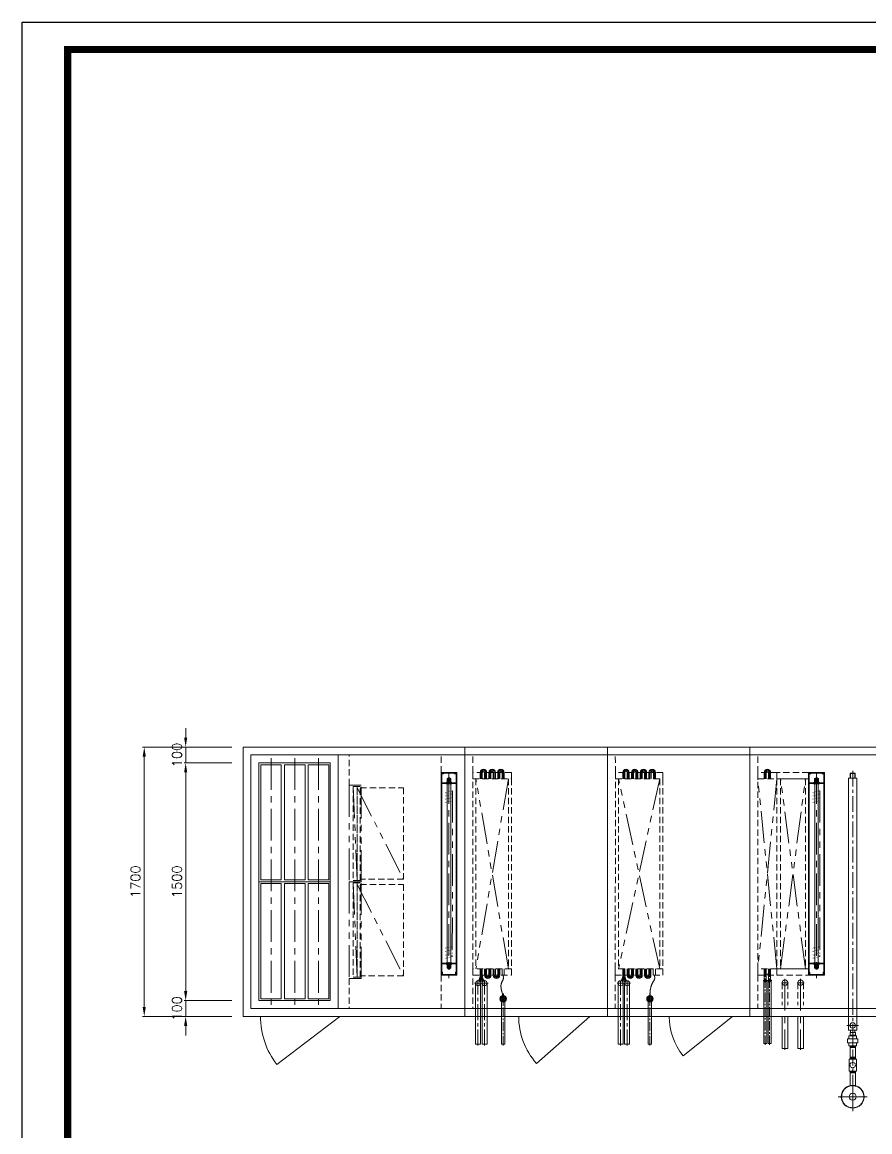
# Model space of a CAD drawing. Extents: x 14 to 18249, y -500 to 12444.
# Drawn here: x 14 to 5365, y 5439 to 12444 of the extents above; entities that cross this region are included whole.
import ezdxf

# ---------------------------------------------------------------- set-up
doc = ezdxf.new("R2010")
doc.units = 0
doc.header["$LTSCALE"] = 80
doc.header["$MEASUREMENT"] = 0
for name, pattern in [('CEN', [26, 20, -2, 2, -2]), ('CENTER', [2, 1.25, -0.25, 0.25, -0.25]), ('CENTER2', [1.125, 0.75, -0.125, 0.125, -0.125]), ('CENTERX2', [4, 2.5, -0.5, 0.5, -0.5]), ('H2', [4, 3, -1]), ('HIDDEN2', [0.1875, 0.125, -0.0625]), ('HIDDENX2', [0.75, 0.5, -0.25]), ('PHANTOM', [5, 2.5, -0.5, 0.5, -0.5, 0.5, -0.5]), ('PHANTOMX2', [5, 2.5, -0.5, 0.5, -0.5, 0.5, -0.5])]:
    doc.linetypes.add(name, pattern=pattern)
doc.layers.get('0').update_dxf_attribs({"linetype": 'CONTINUOUS', "lineweight": 18})
doc.layers.get('DEFPOINTS').update_dxf_attribs({"linetype": 'CONTINUOUS', "lineweight": 18})
for name, color, linetype, lineweight in [('1', 1, 'CONTINUOUS', 18), ('2', 2, 'HIDDENX2', 18), ('4', 4, 'PHANTOM', 18), ('9', 2, 'H2', 18), ('ACT', 7, 'CONTINUOUS', 18), ('C', 1, 'CENTER', 18), ('CEN', 1, 'CEN', 18), ('LIN', 2, 'CONTINUOUS', 18), ('P', 1, 'PHANTOM', 18), ('SMS', 220, 'CONTINUOUS', 18), ('SOL-M-1', 4, 'CONTINUOUS', 18)]:
    doc.layers.add(name, color=color, linetype=linetype, lineweight=lineweight)
doc.layers.add('FORM', color=7, linetype='CONTINUOUS')
doc.styles.get("Standard").update_dxf_attribs({"font": 'txt.shx', "bigfont": '2hs.shx'})
doc.dimstyles.get("Standard").update_dxf_attribs({"dimscale": 0, "dimtxt": 60, "dimasz": 60, "dimexe": 10, "dimexo": 70, "dimgap": 25, "dimtad": 1, "dimdec": 0, "dimlfac": -1, "dimzin": 0, "dimdsep": 46, "dimtxsty": 'Standard', "dimcen": 0, "dimclrd": 1, "dimclre": 1, "dimadec": 0, "dimazin": 0, "dimtfac": 1, "dimtdec": 0, "dimtix": 1, "dimtmove": 1, "dimatfit": 2, "dimfxl": 0, "dimtolj": 1, "dimtzin": 0, "dimlwd": 5, "dimlwe": 5, "dimarcsym": 0})

# ---------------------------------------------------------------- blocks, each defined once
blk = doc.blocks.new('COIL-UP')
at = {"color": 2, "ltscale": 30}
for p, q in [((47.5, 1280), (47.5, 1240)), ((60.2, 1280), (60.2, 1240)), ((75, 1280), (75, 1240)), ((87.7, 1280), (87.7, 1240)), ((102.5, 1280), (102.5, 1240)), ((115.2, 1280), (115.2, 1240)), ((130, 1280), (130, 1240)), ((142.7, 1280), (142.7, 1240)), ((157.5, 1280), (157.5, 1240)), ((170.2, 1280), (170.2, 1240)), ((185, 1280), (185, 1240)), ((197.7, 1280), (197.7, 1240)), ((212.5, 1280), (212.5, 1240)), ((225.2, 1280), (225.2, 1240)), ((240, 1280), (240, 1240)), ((252.7, 1280), (252.7, 1240)), ((47.4, 0), (47.4, 40)), ((60.1, 0), (60.1, 40)), ((74.9, 0), (74.9, 40)), ((87.6, 0), (87.6, 40)), ((102.4, 0), (102.4, 40)), ((115.1, 0), (115.1, 40)), ((129.9, 0), (129.9, 40)), ((142.6, 0), (142.6, 40)), ((157.4, 0), (157.4, 40)), ((170.1, 0), (170.1, 40)), ((184.9, 0), (184.9, 40)), ((197.6, 0), (197.6, 40)), ((212.4, 0), (212.4, 40)), ((225.1, 0), (225.1, 40)), ((239.9, 0), (239.9, 40)), ((241.5, 0), (251.1, 0)), ((252.6, 0), (252.6, 40)), ((17.3, -50.8), (17.3, -435.7)), ((49, -50.8), (49, -435.7)), ((49, -50.8), (49, -435.7)), ((58.8, -50.8), (58.8, -435.7)), ((90.5, -50.8), (90.5, -435.7)), ((90.5, -50.8), (90.5, -435.7)), ((208.1, -166.3), (208.1, -435)), ((228.1, -435), (228.1, -166.6)), ((17.3, -435.7), (49, -435.7)), ((58.8, -435.7), (90.5, -435.7)), ((208.1, -435), (228.1, -435))]:
    blk.add_line(p, q, dxfattribs=at)
for centre, radius in [((33.2, -50.8), 15.9), ((74.7, -50.8), 15.9), ((218.3, -149.1), 20)]:
    blk.add_circle(centre, radius, dxfattribs=at)
at = {"color": 4, "linetype": 'CENTER', "ltscale": 30}
for radius in [15, 7.94]:
    blk.add_circle((218.3, -149.1), radius, dxfattribs=at)
at = {"color": 2, "ltscale": 30}
for centre, radius, start, end in [((67.6, 1280), 20.1, 0, 180), ((67.6, 1280), 7.4, 0, 180), ((122.6, 1280), 20.1, 0, 180), ((122.6, 1280), 7.4, 0, 180), ((177.6, 1280), 20.1, 0, 180), ((177.6, 1280), 7.4, 0, 180), ((232.6, 1280), 20.1, 0, 180), ((232.6, 1280), 7.4, 0, 180), ((95, 0), 20.1, 180, 0), ((95, 0), 7.4, 180, 0), ((150, 0), 20.1, 180, 0), ((150, 0), 7.4, 180, 0), ((205, 0), 20.1, 180, 0), ((205, 0), 7.4, 180, 0)]:
    blk.add_arc(centre, radius, start, end, dxfattribs=at)
for points, knots in [([(47.5, 0), (47.2, -2.8), (46.9, -5.5), (46, -11.5), (45.5, -14.8), (44.4, -19.3), (44, -20.6), (43.3, -22.9), (42.9, -23.9), (42.3, -25.5), (42, -26.2), (41.3, -27.6), (41, -28.2), (40, -30.3), (39.2, -31.6), (37.8, -33.8), (37.3, -34.6), (36.7, -35.4)], [0, 0, 0, 0, 8.122778, 8.122778, 18.692797, 18.692797, 23.371493, 23.371493, 26.97768, 26.97768, 29.595751, 29.595751, 32.213823, 32.213823, 37.449966, 37.449966, 40.578291, 40.578291, 40.578291, 40.578291]), ([(60.1, 0), (60.4, -2.8), (60.7, -5.5), (61.6, -11.5), (62.1, -14.8), (63.2, -19.3), (63.6, -20.6), (64.3, -22.9), (64.7, -23.9), (65.3, -25.5), (65.6, -26.2), (66.2, -27.6), (66.6, -28.2), (67.6, -30.3), (68.4, -31.6), (69.8, -33.8), (70.3, -34.6), (70.8, -35.4)], [0, 0, 0, 0, 8.122778, 8.122778, 18.692797, 18.692797, 23.371493, 23.371493, 26.97768, 26.97768, 29.595751, 29.595751, 32.213823, 32.213823, 37.449966, 37.449966, 40.578291, 40.578291, 40.578291, 40.578291]), ([(53.8, -30.9), (52.4, -34.2), (50.7, -37.3), (48.1, -41.2), (47.5, -42.2), (46.8, -43.1)], [28.271735, 28.271735, 28.271735, 28.271735, 37.937343, 37.937343, 41.217073, 41.217073, 41.217073, 41.217073]), ([(47.5, -0.7), (47.8, -3.9), (48.1, -6.5), (48.9, -12.7), (49.5, -16.5), (50.8, -22.1), (51.3, -23.9), (52.4, -27.3), (53, -29), (55.1, -34), (56.9, -37.2), (59.4, -41.2), (60.1, -42.2), (60.8, -43.1)], [0, 0, 0, 0, 7.361999, 7.361999, 18.066817, 18.066817, 23.235675, 23.235675, 28.03421, 28.03421, 37.937343, 37.937343, 41.217073, 41.217073, 41.217073, 41.217073])]:
    blk.add_open_spline(points, degree=3, knots=knots, dxfattribs=at)
at = {"color": 4, "linetype": 'CENTER', "ltscale": 30}
blk.add_spline([(218.3, -149.1), (233.9, -51), (248.6, -17.8), (246.3, 0)], degree=3, dxfattribs=at)
at = {"layer": '2', "color": 1, "linetype": 'PHANTOMX2', "lineweight": 5}
for p, q in [((280, 1240), (20, 40)), ((280, 40), (20.1, 1240))]:
    blk.add_line(p, q, dxfattribs=at)
at = {"layer": '9', "linetype": 'HIDDENX2'}
for p, q in [((20.1, 1240), (20, 40)), ((280, 1240), (280, 40))]:
    blk.add_line(p, q, dxfattribs=at)
for points in [[(0.1, 1240), (300.1, 1240), (300.1, 1280), (0.1, 1280)], [(0.1, 1240), (300, 1240), (300, 40), (0, 40)], [(0, 0), (300, 0), (300, 40), (0, 40)]]:
    blk.add_lwpolyline(points, close=True, dxfattribs=at)
at = {"layer": 'CEN', "linetype": 'CENTER', "ltscale": 30}
for p, q in [((53.8, 1280), (53.8, 1240)), ((81.3, 1280), (81.3, 1240)), ((108.8, 1280), (108.8, 1240)), ((136.3, 1280), (136.3, 1240)), ((163.8, 1280), (163.8, 1240)), ((191.3, 1280), (191.3, 1240)), ((218.8, 1280), (218.8, 1240)), ((246.3, 1280), (246.3, 1240)), ((53.8, 40), (53.8, 0)), ((81.3, 0), (81.3, 40)), ((108.8, 0), (108.8, 40)), ((136.3, 0), (136.3, 40)), ((163.8, 0), (163.8, 40)), ((191.3, 0), (191.3, 40)), ((218.8, 0), (218.8, 40)), ((55.3, -50.8), (11, -50.8)), ((96.8, -50.8), (52.5, -50.8)), ((219.3, -118.1), (218.3, -180.2))]:
    blk.add_line(p, q, dxfattribs=at)
at = {"layer": 'CEN', "linetype": 'CENTER'}
for p, q in [((33.2, -443.7), (33.2, -34.3)), ((74.7, -443.7), (74.7, -34.3))]:
    blk.add_line(p, q, dxfattribs=at)
at = {"layer": 'CEN', "linetype": 'CENTER2'}
blk.add_line((218.3, -443.6), (218.3, -115.9), dxfattribs=at)
at = {"layer": 'CEN', "linetype": 'CENTER', "ltscale": 30}
for centre, start, end in [((67.6, 1280), 0, 180), ((122.6, 1280), 0, 180), ((177.6, 1280), 0, 180), ((232.6, 1280), 0, 180), ((95, 0), 180, 0), ((150, 0), 180, 0), ((205, 0), 180, 0)]:
    blk.add_arc(centre, 13.8, start, end, dxfattribs=at)
for points, knots in [([(50.5, -20.9), (49.9, -23.4), (47.9, -29.4), (44.7, -34.9), (42.5, -38.1)], [20.215547, 20.215547, 20.215547, 20.215547, 28.022794, 39.590551, 39.590551, 39.590551, 39.590551]), ([(53.8, -0.7), (54.9, -10.2), (56.4, -23.6), (62.9, -34.9), (65.1, -38.1)], [0, 0, 0, 0, 28.022794, 39.590551, 39.590551, 39.590551, 39.590551])]:
    blk.add_open_spline(points, degree=3, knots=knots, dxfattribs=at)
blk = doc.blocks.new('*D26')
at = {"color": 1, "linetype": 'Continuous', "lineweight": 5}
for p, q in [((1046.2, 7927.7), (1046.2, 7987.7)), ((1338.4, 7867.7), (1036.2, 7867.7)), ((1046.2, 7867.7), (1046.2, 7767.7)), ((1338.4, 7767.7), (1036.2, 7767.7)), ((1046.2, 7707.7), (1046.2, 7647.7))]:
    blk.add_line(p, q, dxfattribs=at)
at = {"color": 1, "linetype": 'Continuous'}
for points in [[(1036.2, 7927.7), (1056.2, 7927.7), (1046.2, 7867.7)], [(1036.2, 7707.7), (1056.2, 7707.7), (1046.2, 7767.7)]]:
    blk.add_solid(points, dxfattribs=at)
at = {"layer": 'DEFPOINTS', "color": 0, "linetype": 'Continuous'}
for p in [(1408.4, 7867.7), (1046.2, 7767.7), (1408.4, 7767.7)]:
    blk.add_point(p, dxfattribs=at)
at = {"color": 0, "linetype": 'Continuous', "insert": (991.2, 7817.7), "char_height": 60, "attachment_point": 5, "rotation": 90}
blk.add_mtext('\\A1;100', dxfattribs=at)
blk = doc.blocks.new('*D27')
at = {"color": 1, "linetype": 'Continuous', "lineweight": 5}
for p, q in [((1338.4, 7767.7), (1036.2, 7767.7)), ((1046.2, 7707.7), (1046.2, 6327.7)), ((1338.4, 6267.7), (1036.2, 6267.7))]:
    blk.add_line(p, q, dxfattribs=at)
at = {"color": 1, "linetype": 'Continuous'}
for points in [[(1036.2, 7707.7), (1056.2, 7707.7), (1046.2, 7767.7)], [(1036.2, 6327.7), (1056.2, 6327.7), (1046.2, 6267.7)]]:
    blk.add_solid(points, dxfattribs=at)
at = {"layer": 'DEFPOINTS', "color": 0, "linetype": 'Continuous'}
for p in [(1408.4, 7767.7), (1046.2, 6267.7), (1408.4, 6267.7)]:
    blk.add_point(p, dxfattribs=at)
at = {"color": 0, "linetype": 'Continuous', "insert": (991.2, 7017.7), "char_height": 60, "attachment_point": 5, "rotation": 90}
blk.add_mtext('\\A1;1500', dxfattribs=at)
blk = doc.blocks.new('*D28')
at = {"color": 1, "linetype": 'Continuous', "lineweight": 5}
for p, q in [((1046.2, 6327.7), (1046.2, 6387.7)), ((1338.4, 6267.7), (1036.2, 6267.7)), ((1046.2, 6267.7), (1046.2, 6167.7)), ((1338.4, 6167.7), (1036.2, 6167.7)), ((1046.2, 6107.7), (1046.2, 6047.7))]:
    blk.add_line(p, q, dxfattribs=at)
at = {"color": 1, "linetype": 'Continuous'}
for points in [[(1036.2, 6327.7), (1056.2, 6327.7), (1046.2, 6267.7)], [(1036.2, 6107.7), (1056.2, 6107.7), (1046.2, 6167.7)]]:
    blk.add_solid(points, dxfattribs=at)
at = {"layer": 'DEFPOINTS', "color": 0, "linetype": 'Continuous'}
for p in [(1408.4, 6267.7), (1046.2, 6167.7), (1408.4, 6167.7)]:
    blk.add_point(p, dxfattribs=at)
at = {"color": 0, "linetype": 'Continuous', "insert": (991.2, 6217.7), "char_height": 60, "attachment_point": 5, "rotation": 90}
blk.add_mtext('\\A1;100', dxfattribs=at)
blk = doc.blocks.new('*D29')
at = {"color": 1, "linetype": 'Continuous', "lineweight": 5}
for p, q in [((1338.4, 7867.7), (774.7, 7867.7)), ((784.7, 7807.7), (784.7, 6227.7)), ((1338.4, 6167.7), (774.7, 6167.7))]:
    blk.add_line(p, q, dxfattribs=at)
at = {"color": 1, "linetype": 'Continuous'}
for points in [[(774.7, 7807.7), (794.7, 7807.7), (784.7, 7867.7)], [(774.7, 6227.7), (794.7, 6227.7), (784.7, 6167.7)]]:
    blk.add_solid(points, dxfattribs=at)
at = {"layer": 'DEFPOINTS', "color": 0, "linetype": 'Continuous'}
for p in [(1408.4, 7867.7), (784.7, 6167.7), (1408.4, 6167.7)]:
    blk.add_point(p, dxfattribs=at)
at = {"color": 0, "linetype": 'Continuous', "insert": (729.7, 7017.7), "char_height": 60, "attachment_point": 5, "rotation": 90}
blk.add_mtext('\\A1;1700', dxfattribs=at)
blk = doc.blocks.new('DXC-UP')
at = {"color": 2, "ltscale": 30}
for p, q in [((17.2, 50.1), (17.2, 435)), ((17.2, 435), (49, 435)), ((49, 50.1), (49, 435)), ((49, 50.1), (49, 435)), ((58.8, 50.1), (58.8, 435)), ((58.8, 435), (90.5, 435)), ((90.5, 50.1), (90.5, 435)), ((90.5, 50.1), (90.5, 435)), ((181.8, 166.3), (181.8, 435)), ((181.8, 435), (201.8, 435)), ((201.8, 435), (201.8, 166.6)), ((47.4, 0), (47.4, -40)), ((60.1, 0), (60.1, -40)), ((74.9, 0), (74.9, -40)), ((87.6, 0), (87.6, -40)), ((102.4, 0), (102.4, -40)), ((115.1, 0), (115.1, -40)), ((129.9, 0), (129.9, -40)), ((142.6, 0), (142.6, -40)), ((157.4, 0), (157.4, -40)), ((170.1, 0), (170.1, -40)), ((184.9, 0), (197.6, 0)), ((184.9, 0), (184.9, -40)), ((197.6, 0), (197.6, -40)), ((47.4, -1280), (47.4, -1240)), ((60.1, -1280), (60.1, -1240)), ((74.9, -1280), (74.9, -1240)), ((87.6, -1280), (87.6, -1240)), ((102.4, -1280), (102.4, -1240)), ((115.1, -1280), (115.1, -1240)), ((129.9, -1280), (129.9, -1240)), ((142.6, -1280), (142.6, -1240)), ((157.4, -1280), (157.4, -1240)), ((170.1, -1280), (170.1, -1240)), ((184.9, -1280), (184.9, -1240)), ((197.6, -1280), (197.6, -1240))]:
    blk.add_line(p, q, dxfattribs=at)
for centre, radius in [((192, 149.1), 20), ((33.1, 50.1), 15.9), ((74.6, 50.1), 15.9)]:
    blk.add_circle(centre, radius, dxfattribs=at)
at = {"color": 4, "linetype": 'CENTER', "ltscale": 30}
for radius in [15, 7.94]:
    blk.add_circle((192, 149.1), radius, dxfattribs=at)
at = {"color": 2, "ltscale": 30}
for centre, radius, start, end in [((95, 0), 20.1, 0, 180), ((95, 0), 7.4, 0, 180), ((150, 0), 20.1, 0, 180), ((150, 0), 7.4, 0, 180), ((67.5, -1280), 20.1, 180, 0), ((67.5, -1280), 7.4, 180, 0), ((122.5, -1280), 20.1, 180, 0), ((122.5, -1280), 7.4, 180, 0), ((177.5, -1280), 20.1, 180, 0), ((177.5, -1280), 7.4, 180, 0)]:
    blk.add_arc(centre, radius, start, end, dxfattribs=at)
at = {"color": 4, "linetype": 'CENTER', "ltscale": 30}
blk.add_open_spline([(192, 149.1), (191.8, 115.2), (162.7, 68.8), (196.8, 24.2), (192.6, 6), (191.2, 0)], degree=3, knots=[0, 0, 0, 0, 99.366065, 135.649551, 153.655823, 153.655823, 153.655823, 153.655823], dxfattribs=at)
at = {"color": 2, "ltscale": 30}
for points, knots in [([(47.4, -0.7), (47.1, 2), (46.8, 4.7), (46, 10.8), (45.4, 14.1), (44.3, 18.6), (44, 19.9), (43.2, 22.2), (42.9, 23.2), (42.2, 24.8), (41.9, 25.5), (41.3, 26.9), (41, 27.5), (39.9, 29.6), (39.1, 30.9), (37.8, 33), (37.2, 33.8), (36.7, 34.6)], [0, 0, 0, 0, 8.122778, 8.122778, 18.692797, 18.692797, 23.371493, 23.371493, 26.97768, 26.97768, 29.595751, 29.595751, 32.213823, 32.213823, 37.449966, 37.449966, 40.578291, 40.578291, 40.578291, 40.578291]), ([(53.7, 30.2), (52.3, 33.5), (50.6, 36.5), (48.1, 40.5), (47.4, 41.4), (46.8, 42.4)], [28.271735, 28.271735, 28.271735, 28.271735, 37.937343, 37.937343, 41.217073, 41.217073, 41.217073, 41.217073]), ([(47.4, 0), (47.7, 3.2), (48, 5.7), (48.8, 12), (49.4, 15.8), (50.7, 21.3), (51.2, 23.1), (52.3, 26.6), (52.9, 28.3), (55.1, 33.3), (56.8, 36.5), (59.4, 40.5), (60.1, 41.4), (60.7, 42.4)], [0, 0, 0, 0, 7.361999, 7.361999, 18.066817, 18.066817, 23.235675, 23.235675, 28.03421, 28.03421, 37.937343, 37.937343, 41.217073, 41.217073, 41.217073, 41.217073]), ([(60.1, -0.7), (60.4, 2), (60.7, 4.7), (61.5, 10.8), (62.1, 14.1), (63.2, 18.6), (63.5, 19.9), (64.3, 22.2), (64.6, 23.2), (65.3, 24.8), (65.6, 25.5), (66.2, 26.9), (66.5, 27.5), (67.6, 29.6), (68.4, 30.9), (69.7, 33), (70.3, 33.8), (70.8, 34.6)], [0, 0, 0, 0, 8.122778, 8.122778, 18.692797, 18.692797, 23.371493, 23.371493, 26.97768, 26.97768, 29.595751, 29.595751, 32.213823, 32.213823, 37.449966, 37.449966, 40.578291, 40.578291, 40.578291, 40.578291])]:
    blk.add_open_spline(points, degree=3, knots=knots, dxfattribs=at)
at = {"layer": '2', "color": 1, "linetype": 'PHANTOMX2', "lineweight": 5}
for p, q in [((224.9, -1240), (20, -40)), ((225, -40), (20, -1240))]:
    blk.add_line(p, q, dxfattribs=at)
at = {"layer": '9', "linetype": 'HIDDENX2'}
for p, q in [((20, -1240), (20, -40)), ((224.9, -1240), (225, -40))]:
    blk.add_line(p, q, dxfattribs=at)
for points in [[(0, 0), (245, 0), (245, -40), (0, -40)], [(0, -1240), (244.9, -1240), (245, -40), (0, -40)], [(0, -1240), (245, -1240), (245, -1280), (0, -1280)]]:
    blk.add_lwpolyline(points, close=True, dxfattribs=at)
at = {"layer": 'CEN', "linetype": 'CENTER'}
for p, q in [((33.1, 443), (33.1, 33.6)), ((74.6, 443), (74.6, 33.6))]:
    blk.add_line(p, q, dxfattribs=at)
at = {"layer": 'CEN', "linetype": 'CENTER2'}
blk.add_line((192, 443.6), (192, 115.9), dxfattribs=at)
at = {"layer": 'CEN', "linetype": 'CENTER', "ltscale": 30}
for p, q in [((193.1, 118.1), (192, 180.2)), ((55.2, 50.1), (11, 50.1)), ((96.8, 50.1), (52.5, 50.1)), ((53.7, -40), (53.7, 0)), ((81.2, 0), (81.2, -40)), ((108.7, 0), (108.7, -40)), ((136.2, 0), (136.2, -40)), ((163.7, 0), (163.7, -40)), ((53.7, -1280), (53.7, -1240)), ((81.2, -1280), (81.2, -1240)), ((108.7, -1280), (108.7, -1240)), ((136.2, -1280), (136.2, -1240)), ((163.7, -1280), (163.7, -1240)), ((191.2, -1280), (191.2, -1240))]:
    blk.add_line(p, q, dxfattribs=at)
for centre, start, end in [((95, 0), 0, 180), ((150, 0), 0, 180), ((67.5, -1280), 180, 0), ((122.5, -1280), 180, 0), ((177.5, -1280), 180, 0)]:
    blk.add_arc(centre, 13.8, start, end, dxfattribs=at)
for points, knots in [([(50.5, 20.2), (49.8, 22.6), (47.8, 28.7), (44.6, 34.2), (42.5, 37.4)], [20.215547, 20.215547, 20.215547, 20.215547, 28.022794, 39.590551, 39.590551, 39.590551, 39.590551]), ([(53.7, 0), (54.8, 9.5), (56.4, 22.9), (62.9, 34.2), (65, 37.4)], [0, 0, 0, 0, 28.022794, 39.590551, 39.590551, 39.590551, 39.590551])]:
    blk.add_open_spline(points, degree=3, knots=knots, dxfattribs=at)
blk = doc.blocks.new('A$C53FA227C')
at = {"lineweight": 5}
for p, q in [((-100, 0), (-99.9, -1280)), ((0, 0), (-100, 0)), ((0, 0), (0.1, -1280)), ((0, -4.4), (-100, -4.4)), ((-95.6, -8.8), (-95.5, -1280)), ((-85.2, -8.8), (-95.6, -8.8)), ((-95.6, -65.8), (-4.4, -65.8)), ((-85.2, -4.4), (-85.2, -8.8)), ((-68.3, -64), (-31.7, -64)), ((-68.3, -64), (-68.3, -65.8)), ((-34.2, -62), (-65.8, -62)), ((-65.8, -62), (-65.8, -64)), ((-62, -49.5), (-62, -40.4)), ((-62, -62), (-62, -52.9)), ((-58.7, -38.7), (-41.3, -38.7)), ((-58.7, -51.2), (-41.3, -51.2)), ((-56, -50.4), (-56, -39.5)), ((-56, -62), (-56, -52.1)), ((-55.3, -34.6), (-54, -33.2)), ((-55.3, -34.6), (-44.7, -34.6)), ((-55.3, -38.7), (-55.3, -34.6)), ((-54, -33.2), (-46, -33.2)), ((-46, -33.2), (-44.7, -34.6)), ((-44.7, -38.7), (-44.7, -34.6)), ((-44, -50.4), (-44, -39.5)), ((-44, -62), (-44, -52.1)), ((-38, -49.5), (-38, -40.4)), ((-38, -62), (-38, -52.9)), ((-34.2, -62), (-34.2, -64)), ((-31.7, -64), (-31.7, -65.8)), ((-14.7, -4.4), (-14.7, -8.8)), ((-4.2, -8.8), (-14.7, -8.8)), ((-4.2, -8.8), (-4.1, -1280)), ((-95.6, -70.2), (-4.4, -70.2)), ((-68.3, -71.9), (-68.3, -70.2)), ((-68.3, -71.9), (-31.7, -71.9)), ((-60.9, -71.9), (-60.8, -1202.7)), ((-39.1, -71.9), (-39.1, -1202.7)), ((-31.7, -71.9), (-31.7, -70.2)), ((-95.5, -1204.4), (-4.1, -1204.4)), ((-95.5, -1208.8), (-4.1, -1208.8)), ((-95.5, -1260.6), (-91.1, -1260.6)), ((-91.1, -1260.6), (-91.1, -1275.6)), ((-68.2, -1202.7), (-31.6, -1202.7)), ((-68.2, -1202.7), (-68.2, -1204.4)), ((-68.2, -1210.6), (-68.2, -1208.8)), ((-68.2, -1210.6), (-31.6, -1210.6)), ((-65.7, -1212.6), (-65.7, -1210.6)), ((-34.1, -1212.6), (-65.7, -1212.6)), ((-61.9, -1212.6), (-61.9, -1221.7)), ((-61.9, -1225.1), (-61.9, -1234.2)), ((-58.7, -1223.4), (-41.2, -1223.4)), ((-58.7, -1235.9), (-41.2, -1235.9)), ((-55.9, -1212.6), (-55.9, -1222.5)), ((-55.9, -1224.2), (-55.9, -1235)), ((-55.2, -1235.9), (-55.2, -1240)), ((-55.2, -1240), (-44.6, -1240)), ((-55.2, -1240), (-53.9, -1241.3)), ((-53.9, -1241.3), (-46, -1241.3)), ((-46, -1241.3), (-44.6, -1240)), ((-44.6, -1235.9), (-44.6, -1240)), ((-43.9, -1212.6), (-43.9, -1222.5)), ((-43.9, -1224.2), (-43.9, -1235)), ((-37.9, -1212.6), (-37.9, -1221.7)), ((-37.9, -1225.1), (-37.9, -1234.2)), ((-34.1, -1212.6), (-34.1, -1210.6)), ((-31.6, -1202.7), (-31.6, -1204.4)), ((-31.6, -1210.6), (-31.6, -1208.8)), ((-8.5, -1260.6), (-8.5, -1275.6)), ((-8.5, -1260.6), (-4.1, -1260.6)), ((0.1, -1280), (-99.9, -1280)), ((-8.5, -1275.6), (-91.1, -1275.6))]:
    blk.add_line(p, q, dxfattribs=at)
at = {"lineweight": 5, "const_width": 1.6}
for points in [[(-71.2, -114.9, 1), (-71.2, -119.7, 1)], [(-71.2, -135.5, 1), (-71.2, -140.3, 1)], [(-28.8, -125.2, -1), (-28.8, -130, -1)], [(-71.2, -156.2, 1), (-71.2, -160.9, 1)], [(-71.2, -176.8, 1), (-71.2, -181.6, 1)], [(-28.8, -145.9, -1), (-28.8, -150.6, -1)], [(-28.8, -166.5, -1), (-28.8, -171.2, -1)], [(-28.8, -187.1, -1), (-28.8, -191.9, -1)], [(-71.1, -1097.3, 1), (-71.1, -1102.1, 1)], [(-71.1, -1117.9, 1), (-71.1, -1122.7, 1)], [(-28.8, -1107.6, -1), (-28.8, -1112.4, -1)], [(-71.1, -1138.5, 1), (-71.1, -1143.3, 1)], [(-71.1, -1159.1, 1), (-71.1, -1163.9, 1)], [(-28.8, -1128.2, -1), (-28.8, -1133, -1)], [(-28.8, -1148.8, -1), (-28.8, -1153.6, -1)], [(-28.8, -1169.4, -1), (-28.8, -1174.2, -1)]]:
    blk.add_lwpolyline(points, format="xyb", dxfattribs=at)
for points in [[(-60.9, -113.6), (-71.2, -114.9)], [(-71.2, -119.7), (-39.1, -123.9)], [(-60.9, -134.2), (-71.2, -135.5)], [(-71.2, -140.3), (-39.1, -144.5)], [(-39.1, -123.9), (-28.8, -125.2)], [(-28.8, -130), (-39.1, -131.4)], [(-60.9, -154.8), (-71.2, -156.2)], [(-71.2, -160.9), (-39.1, -165.1)], [(-60.9, -175.4), (-71.2, -176.8)], [(-71.2, -181.6), (-39.1, -185.7)], [(-39.1, -144.5), (-28.8, -145.9)], [(-28.8, -150.6), (-39.1, -152)], [(-39.1, -165.1), (-28.8, -166.5)], [(-28.8, -171.2), (-39.1, -172.6)], [(-39.1, -185.7), (-28.8, -187.1)], [(-28.8, -191.9), (-39.1, -193.2)], [(-60.8, -1095.9), (-71.1, -1097.3)], [(-71.1, -1102.1), (-39.1, -1106.2)], [(-60.8, -1116.5), (-71.1, -1117.9)], [(-39.1, -1106.2), (-28.8, -1107.6)], [(-28.8, -1112.4), (-39.1, -1113.7)], [(-71.1, -1122.7), (-39.1, -1126.8)], [(-60.8, -1137.1), (-71.1, -1138.5)], [(-71.1, -1143.3), (-39.1, -1147.4)], [(-60.8, -1157.7), (-71.1, -1159.1)], [(-71.1, -1163.9), (-39.1, -1168.1)], [(-39.1, -1126.8), (-28.8, -1128.2)], [(-28.8, -1133), (-39.1, -1134.3)], [(-39.1, -1147.4), (-28.8, -1148.8)], [(-28.8, -1153.6), (-39.1, -1154.9)], [(-39.1, -1168.1), (-28.8, -1169.4)], [(-28.8, -1174.2), (-39.1, -1175.5)]]:
    blk.add_lwpolyline(points, dxfattribs=at)
at = {"lineweight": 5}
for centre, radius, start, end in [((-58.6, -43), 4.31, 52.7941, 142.90426), ((-58.6, -46.9), 4.31, 217.09574, 307.2059), ((-58.6, -55.5), 4.31, 52.7941, 142.90426), ((-51, -53.2), 14.6, 86.10292, 110.07012), ((-51, -36.7), 14.6, 249.92988, 273.89708), ((-51, -65.7), 14.6, 86.10292, 110.07012), ((-49, -53.2), 14.6, 69.92988, 93.89708), ((-49, -36.7), 14.6, 266.10292, 290.07012), ((-49, -65.7), 14.6, 69.92988, 93.89708), ((-41.4, -43), 4.31, 37.09574, 127.2059), ((-41.4, -46.9), 4.31, 232.7941, 322.90426), ((-41.4, -55.5), 4.31, 37.09574, 127.2059), ((-58.5, -1219.1), 4.31, 217.09574, 307.2059), ((-58.5, -1227.7), 4.31, 52.7941, 142.90426), ((-58.5, -1231.6), 4.31, 217.09574, 307.2059), ((-50.9, -1208.9), 14.6, 249.92988, 273.89708), ((-50.9, -1237.9), 14.6, 86.10292, 110.07012), ((-50.9, -1221.4), 14.6, 249.92988, 273.89708), ((-48.9, -1208.9), 14.6, 266.10292, 290.07012), ((-48.9, -1237.9), 14.6, 69.92988, 93.89708), ((-48.9, -1221.4), 14.6, 266.10292, 290.07012), ((-41.3, -1219.1), 4.31, 232.7941, 322.90426), ((-41.3, -1227.7), 4.31, 37.09574, 127.2059), ((-41.3, -1231.6), 4.31, 232.7941, 322.90426)]:
    blk.add_arc(centre, radius, start, end, dxfattribs=at)
at = {"layer": 'CEN', "linetype": 'CENTERX2'}
blk.add_line((-50, 1.7), (-49.9, -1298.5), dxfattribs=at)
at = {"layer": 'P', "lineweight": 5}
for p, q in [((-71.2, -116.4), (-71.1, -1161.7)), ((-38.8, -125.1), (-38.8, -1171.9))]:
    blk.add_line(p, q, dxfattribs=at)
blk = doc.blocks.new('M-F')
at = {"color": 2, "linetype": 'HIDDENX2'}
for points in [[(25.3, 8), (50.3, 8), (50.3, 602), (25.3, 602)], [(50.3, 8), (70, 8), (70, 602), (50.3, 602)]]:
    blk.add_lwpolyline(points, close=True, dxfattribs=at)
blk.add_lwpolyline([(70, 593.2), (342.3, 593.2), (342.3, 16.8), (70, 16.8)], dxfattribs=at)
at = {"layer": 'SMS', "linetype": 'PHANTOMX2'}
blk.add_lwpolyline([(0, 0), (75, 0), (75, 610), (0, 610)], close=True, dxfattribs=at)
at = {"layer": 'SOL-M-1', "color": 1, "linetype": 'PHANTOMX2'}
for p, q in [((25.3, 602), (50.3, 8)), ((50.3, 593.2), (342.3, 16.8))]:
    blk.add_line(p, q, dxfattribs=at)
blk = doc.blocks.new('form')
at = {"layer": 'FORM', "color": 3}
blk.add_lwpolyline([(0, 562.79), (792.83, 562.79), (792.83, 0), (0, 0)], close=True, dxfattribs=at)
at = {"layer": 'FORM', "color": 2, "const_width": 1.94}
blk.add_lwpolyline([(12.48, 6.47), (12.48, 555.28), (781.78, 555.28), (781.78, 6.47)], close=True, dxfattribs=at)
blk = doc.blocks.new('A$C338769D1')
at = {"xscale": 20, "yscale": 20, "zscale": 20}
blk.add_blockref('form', (0, -11255.8), dxfattribs=at)

msp = doc.modelspace()

# ---------------------------------------------------------------- linework, layer by layer
at = {"color": 2, "ltscale": 30}
for p, q in [((4698.3, 7707.7), (4698.3, 7667.7)), ((4711, 7707.7), (4711, 7667.7)), ((4725.8, 7707.7), (4725.8, 7667.7)), ((4738.5, 7707.7), (4738.5, 7667.7)), ((4698.3, 6401.5), (4698.3, 6467.7)), ((4711, 6401.5), (4711, 6467.7)), ((4725.8, 6401.5), (4725.8, 6467.7)), ((4738.5, 6401.5), (4738.5, 6467.7)), ((4694.8, 6394), (4694.8, 5996)), ((4714.4, 5996), (4714.4, 6394)), ((4722.3, 6394), (4722.3, 5996)), ((4741.9, 5996), (4741.9, 6394)), ((4694.8, 5996), (4714.4, 5996)), ((4722.3, 5996), (4741.9, 5996))]:
    msp.add_line(p, q, dxfattribs=at)
at = {"color": 1, "linetype": 'CENTER'}
msp.add_line((5256.8, 5698.4), (5256.8, 7722.3), dxfattribs=at)
for p, q in [((5231.3, 7672.3), (5282.3, 7672.3)), ((5231.3, 6080.3), (5231.3, 7672.3)), ((5271.8, 7702.3), (5241.8, 7702.3)), ((5241.8, 7672.3), (5241.8, 7702.3)), ((5243.8, 7672.3), (5243.8, 7700.3)), ((5243.8, 7700.3), (5269.8, 7700.3)), ((5269.8, 7700.3), (5269.8, 7672.3)), ((5271.8, 7672.3), (5271.8, 7702.3)), ((5282.3, 6080.3), (5282.3, 7672.3)), ((5256.8, 6025.8), (5224.3, 6025.8)), ((5224.3, 6025.8), (5224.3, 6000.8)), ((5232.8, 6045.3), (5256.8, 6045.3)), ((5232.8, 6025.8), (5232.8, 6045.3)), ((5273.8, 6065.3), (5239.8, 6065.3)), ((5239.8, 6065.3), (5239.8, 6049.8)), ((5273.8, 6049.8), (5239.8, 6049.8)), ((5240.7, 6049.3), (5239.8, 6049.8)), ((5240.7, 6049.3), (5239.8, 6048.8)), ((5239.8, 6048.8), (5273.8, 6048.8)), ((5240.7, 6048.3), (5239.8, 6048.8)), ((5240.7, 6048.3), (5239.8, 6047.8)), ((5239.8, 6047.8), (5273.8, 6047.8)), ((5240.7, 6047.3), (5239.8, 6047.8)), ((5240.7, 6047.3), (5239.8, 6046.8)), ((5239.8, 6046.8), (5273.8, 6046.8)), ((5240.7, 6046.3), (5239.8, 6046.8)), ((5240.7, 6046.3), (5239.8, 6045.8)), ((5239.8, 6045.8), (5273.8, 6045.8)), ((5240.7, 6045.3), (5239.8, 6045.8)), ((5272.9, 6049.3), (5240.7, 6049.3)), ((5272.9, 6048.3), (5240.7, 6048.3)), ((5272.9, 6047.3), (5240.7, 6047.3)), ((5272.9, 6046.3), (5240.7, 6046.3)), ((5243.2, 6065.3), (5243.2, 6080.3)), ((5256.8, 6025.8), (5256.8, 6045.3)), ((5256.8, 6045.3), (5280.8, 6045.3)), ((5289.3, 6025.8), (5256.8, 6025.8)), ((5256.8, 6000.8), (5256.8, 6025.8)), ((5270.4, 6065.3), (5270.4, 6080.3)), ((5272.9, 6049.3), (5273.8, 6049.8)), ((5272.9, 6049.3), (5273.8, 6048.8)), ((5272.9, 6048.3), (5273.8, 6048.8)), ((5272.9, 6048.3), (5273.8, 6047.8)), ((5272.9, 6047.3), (5273.8, 6047.8)), ((5272.9, 6047.3), (5273.8, 6046.8)), ((5272.9, 6046.3), (5273.8, 6046.8)), ((5272.9, 6046.3), (5273.8, 6045.8)), ((5272.9, 6045.3), (5273.8, 6045.8)), ((5273.8, 6065.3), (5273.8, 6049.8)), ((5280.8, 6025.8), (5280.8, 6045.3)), ((5289.3, 6000.8), (5289.3, 6025.8)), ((5224.3, 6000.8), (5256.8, 6000.8)), ((5232.8, 6000.8), (5232.8, 5981.3)), ((5232.8, 5981.3), (5256.8, 5981.3)), ((5239.8, 5898.3), (5239.8, 5981.3)), ((5256.8, 6000.8), (5256.8, 5981.3)), ((5256.8, 6000.8), (5289.3, 6000.8)), ((5256.8, 5981.3), (5280.8, 5981.3)), ((5273.8, 5898.3), (5273.8, 5981.3)), ((5280.8, 6000.8), (5280.8, 5981.3)), ((5233.6, 5898.3), (5280.1, 5898.3)), ((5233.6, 5822.3), (5233.6, 5898.3)), ((5280.1, 5822.3), (5280.1, 5898.3)), ((5280.1, 5822.3), (5233.6, 5822.3)), ((5239.8, 5730.2), (5239.8, 5822.3)), ((5273.8, 5730.2), (5273.8, 5822.3))]:
    msp.add_line(p, q)
at = {"linetype": 'Continuous'}
for p, q in [((1958.4, 7017.7), (1508.4, 7017.7)), ((4725.8, 6434.6), (4711, 6434.6)), ((5231.3, 6080.3), (5282.3, 6080.3))]:
    msp.add_line(p, q, dxfattribs=at)
at = {"color": 1, "linetype": 'Continuous'}
for p, q in [((2018.4, 6167.7), (1621.6, 5863.5)), ((3598.4, 6167.7), (3260.1, 5871)), ((4498.4, 6167.7), (4185.6, 5918.3))]:
    msp.add_line(p, q, dxfattribs=at)
at = {"linetype": 'Continuous'}
for points in [[(2008.4, 7817.7), (1458.4, 7817.7), (1458.4, 6217.7), (2008.4, 6217.7)], [(1458.4, 7817.7), (2808.4, 7817.7), (2808.4, 6217.7), (1458.4, 6217.7)], [(2808.4, 7817.7), (3708.4, 7817.7), (3708.4, 6217.7), (2808.4, 6217.7)], [(3708.4, 7817.7), (4608.4, 7817.7), (4608.4, 6217.7), (3708.4, 6217.7)], [(4608.4, 7817.7), (5608.4, 7817.7), (5608.4, 6217.7), (4608.4, 6217.7)], [(1958.4, 7767.7), (1508.4, 7767.7), (1508.4, 6267.7), (1958.4, 6267.7)], [(1649.9, 7029.7), (1519.9, 7029.7), (1519.9, 7756.6), (1649.9, 7756.6)], [(1799.9, 7029.7), (1669.9, 7029.7), (1669.9, 7756.6), (1799.9, 7756.6)], [(1949.9, 7029.7), (1819.9, 7029.7), (1819.9, 7756.6), (1949.9, 7756.6)], [(1649.9, 7005.7), (1519.9, 7005.7), (1519.9, 6278.8), (1649.9, 6278.8)], [(1799.9, 7005.7), (1669.9, 7005.7), (1669.9, 6278.8), (1799.9, 6278.8)], [(1949.9, 7005.7), (1819.9, 7005.7), (1819.9, 6278.8), (1949.9, 6278.8)]]:
    msp.add_lwpolyline(points, close=True, dxfattribs=at)
at = {"color": 2, "ltscale": 30}
for centre in [(4704.6, 6394), (4732.1, 6394)]:
    msp.add_circle(centre, 9.8, dxfattribs=at)
at = {"linetype": 'Continuous'}
for centre, radius in [((5256.8, 6110.3), 17), ((5256.8, 5660.3), 71.9), ((5256.8, 5660.3), 22.2)]:
    msp.add_circle(centre, radius, dxfattribs=at)
at = {"color": 2, "linetype": 'HIDDEN2'}
for centre, radius in [((5256.8, 5860.3), 17), ((5256.8, 5660.3), 69.9)]:
    msp.add_circle(centre, radius, dxfattribs=at)
at = {"color": 2, "ltscale": 30}
for radius in [20.1, 7.4]:
    msp.add_arc((4718.4, 7707.7), radius, 0, 180, dxfattribs=at)
at = {"color": 1, "linetype": 'Continuous'}
for centre, radius, end in [((2018.4, 6167.7), 500, 217.47128), ((3598.4, 6167.7), 450, 221.25194), ((4498.4, 6167.7), 400, 218.56112)]:
    msp.add_arc(centre, radius, 180, end, dxfattribs=at)
at = {"layer": '1'}
for p, q in [((5293.8, 6110.3), (5219.8, 6110.3)), ((5256.8, 5568.4), (5256.8, 5752.2)), ((5348.7, 5660.3), (5164.9, 5660.3))]:
    msp.add_line(p, q, dxfattribs=at)
at = {"layer": '2', "color": 1, "linetype": 'PHANTOMX2'}
for p, q in [((4778.3, 7667.7), (4658.4, 6467.7)), ((4778.4, 6467.7), (4658.4, 7667.7)), ((4958.4, 6467.7), (4801.3, 7667.7)), ((4801.3, 6467.7), (4958.4, 7667.7))]:
    msp.add_line(p, q, dxfattribs=at)
at = {"layer": '4'}
for p, q in [((5269.8, 5975.8), (5243.8, 5975.8)), ((5269.8, 5970.3), (5243.8, 5970.3)), ((5269.8, 5909.2), (5243.8, 5909.2)), ((5269.8, 5903.7), (5243.8, 5903.7)), ((5269.8, 5816.8), (5243.8, 5816.8)), ((5269.8, 5811.3), (5243.8, 5811.3))]:
    msp.add_line(p, q, dxfattribs=at)
at = {"layer": '9', "linetype": 'HIDDENX2'}
for p, q in [((2078.4, 7627.7), (2078.4, 7817.7)), ((2658.4, 7707.7), (2658.4, 7817.7)), ((2858.4, 7707.7), (2858.4, 7817.7)), ((3758.5, 7707.7), (3758.4, 7817.7)), ((4658.4, 7707.7), (4658.4, 7817.7)), ((4801.3, 7667.7), (4801.3, 6467.7)), ((4958.4, 7667.7), (4958.4, 6467.7)), ((2078.4, 6407.7), (2078.4, 6217.7)), ((2658.3, 6427.7), (2658.4, 6217.7)), ((2858.4, 6407.7), (2858.4, 6217.7)), ((3758.4, 6427.7), (3758.4, 6217.7)), ((4658.4, 6427.7), (4658.4, 6217.7)), ((4811.5, 6380.2), (4811.5, 6237.7)), ((4846.4, 6380.2), (4846.4, 6237.7)), ((4910.4, 6380.2), (4910.4, 6237.7)), ((4945.3, 6380.2), (4945.3, 6237.7))]:
    msp.add_line(p, q, dxfattribs=at)
for points in [[(4658.4, 7667.7), (4778.4, 7667.7), (4778.4, 7707.7), (4658.4, 7707.7)], [(4978.4, 7707.7), (4778.4, 7707.7), (4778.4, 7667.7), (4978.4, 7667.7)], [(4658.4, 7667.7), (4778.3, 7667.7), (4778.4, 6467.7), (4658.4, 6467.7)], [(4978.4, 7667.7), (4778.4, 7667.7), (4778.4, 6467.7), (4978.4, 6467.7)], [(4658.4, 6427.7), (4778.4, 6427.7), (4778.4, 6467.7), (4658.4, 6467.7)], [(4978.4, 6467.7), (4778.4, 6467.7), (4778.4, 6427.7), (4978.4, 6427.7)]]:
    msp.add_lwpolyline(points, close=True, dxfattribs=at)
at = {"layer": 'ACT', "linetype": 'Continuous'}
for centre in [(4829, 6380.2), (4927.8, 6380.2)]:
    msp.add_circle(centre, 17.5, dxfattribs=at)
at = {"layer": 'C', "linetype": 'CENTERX2'}
for p, q in [((4829, 6405.5), (4829, 5955.4)), ((4927.8, 6405.5), (4927.8, 5955.4))]:
    msp.add_line(p, q, dxfattribs=at)
at = {"layer": 'CEN', "linetype": 'CENTERX2'}
for p, q in [((1584.9, 7797.3), (1584.9, 6240.3)), ((1734.9, 7797.3), (1734.9, 6240.3)), ((1884.9, 7797.3), (1884.9, 6240.3))]:
    msp.add_line(p, q, dxfattribs=at)
at = {"layer": 'CEN', "linetype": 'CENTER', "ltscale": 30}
for p, q in [((4704.6, 7707.7), (4704.6, 7667.7)), ((4732.1, 7707.7), (4732.1, 7667.7)), ((4704.6, 6467.7), (4704.6, 6427.7)), ((4732.1, 6427.7), (4732.1, 6467.7)), ((4690.7, 6394), (4718.6, 6394)), ((4718.2, 6394), (4746.1, 6394))]:
    msp.add_line(p, q, dxfattribs=at)
at = {"layer": 'CEN', "linetype": 'CENTER2'}
for p, q in [((4704.6, 5987.5), (4704.6, 6427.3)), ((4732.1, 5987.5), (4732.1, 6427.3))]:
    msp.add_line(p, q, dxfattribs=at)
at = {"layer": 'CEN'}
for p, q in [((4806.5, 6380.2), (4851.4, 6380.2)), ((4950.3, 6380.2), (4905.4, 6380.2))]:
    msp.add_line(p, q, dxfattribs=at)
at = {"layer": 'CEN', "linetype": 'CENTER', "ltscale": 30}
msp.add_arc((4718.4, 7707.7), 13.8, 0, 180, dxfattribs=at)
at = {"layer": 'LIN'}
for p, q in [((4811.5, 6167.7), (4811.5, 5965.8)), ((4846.4, 6167.7), (4846.4, 5965.8)), ((4910.4, 6167.7), (4910.4, 5965.8)), ((4945.3, 6167.7), (4945.3, 5965.8)), ((4811.5, 5965.8), (4846.4, 5965.8)), ((4945.3, 5965.8), (4910.4, 5965.8))]:
    msp.add_line(p, q, dxfattribs=at)
at = {"layer": 'LIN', "linetype": 'Continuous'}
for points in [[(2808.4, 7867.7), (1408.4, 7867.7), (1408.4, 6167.7), (2808.4, 6167.7)], [(2808.4, 6167.7), (3708.4, 6167.7), (3708.4, 7867.7), (2808.4, 7867.7)], [(3708.4, 6167.7), (4608.4, 6167.7), (4608.4, 7867.7), (3708.4, 7867.7)], [(5608.4, 7867.7), (4608.4, 7867.7), (4608.4, 6167.7), (5608.4, 6167.7)]]:
    msp.add_lwpolyline(points, close=True, dxfattribs=at)

# ---------------------------------------------------------------- block references
at = {"linetype": 'Continuous', "xscale": 1.150000000000006, "yscale": 1.149999999999977, "zscale": 1.15}
msp.add_blockref('A$C338769D1', (14.3, 12443.8), dxfattribs=at)
at = {"linetype": 'Continuous', "xscale": -1}
for p in [(2658.4, 7707.7), (4978.5, 7707.7)]:
    msp.add_blockref('A$C53FA227C', p, dxfattribs=at)
at = {"linetype": 'Continuous', "xscale": -1, "rotation": 180}
msp.add_blockref('DXC-UP', (2858.4, 6427.7), dxfattribs=at)
at = {"linetype": 'Continuous'}
for name, p in [('COIL-UP', (3758.4, 6427.7)), ('M-F', (2078.4, 7017.7)), ('M-F', (2078.4, 6407.7))]:
    msp.add_blockref(name, p, dxfattribs=at)

# ---------------------------------------------------------------- dimensions: what is measured, and where the dimension line sits
for base, p1, p2, picture, middle in [((1046.2, 7767.7), (1408.4, 7867.7), (1408.4, 7767.7), '*D26', (991.2, 7817.7)), ((784.7, 6167.7), (1408.4, 7867.7), (1408.4, 6167.7), '*D29', (729.7, 7017.7)), ((1046.2, 6267.7), (1408.4, 7767.7), (1408.4, 6267.7), '*D27', (991.2, 7017.7)), ((1046.2, 6167.7), (1408.4, 6267.7), (1408.4, 6167.7), '*D28', (991.2, 6217.7))]:
    dim = msp.add_linear_dim(base=base, p1=p1, p2=p2, angle=90, dimstyle='Standard', override={"dimscale": 1}, dxfattribs=at)
    dim.commit()
    dim.dimension.update_dxf_attribs({"geometry": picture, "text_midpoint": middle})

doc.saveas('drawing.dxf')
